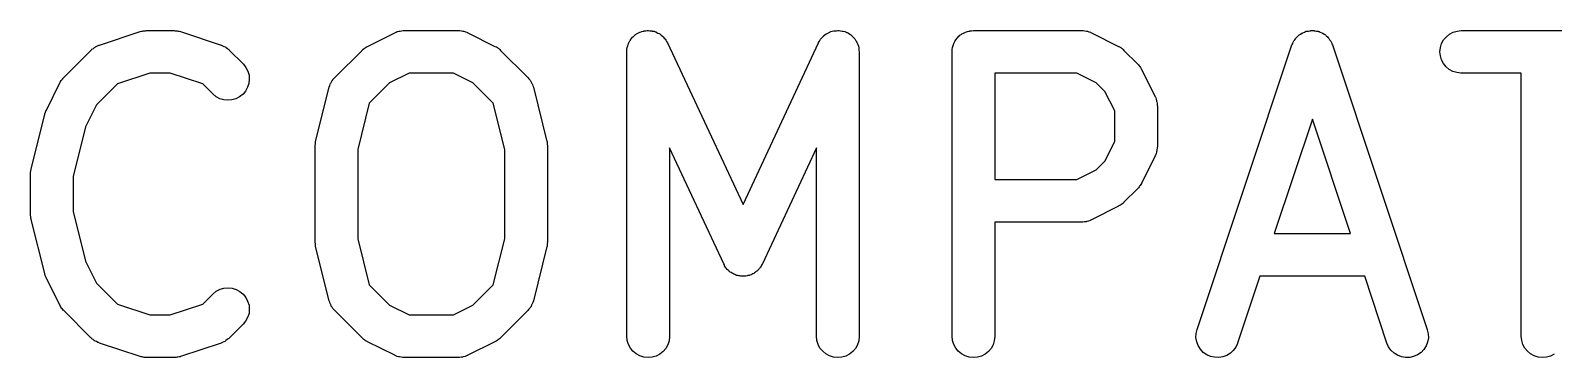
# Model space of a CAD drawing. Extents: x 107.7 to 189.7, y -115.4 to -83.3.
# Drawn here: x 125.89 to 131.24, y -114.99 to -113.84 of the extents above; entities that cross this region are included whole.
import ezdxf

# ---------------------------------------------------------------- set-up
doc = ezdxf.new("R2010")
doc.units = 0
doc.layers.add('BLACK', color=7, linetype='CONTINUOUS')

msp = doc.modelspace()

# ---------------------------------------------------------------- linework, layer by layer
at = {"layer": 'BLACK', "linetype": 'CONTINUOUS'}
for p, q in [((126.128, -113.888), (126.271, -113.84)), ((126.271, -113.84), (126.272, -113.84)), ((126.272, -113.84), (126.276, -113.839)), ((126.276, -113.839), (126.28, -113.838)), ((126.28, -113.838), (126.283, -113.837)), ((126.283, -113.837), (126.286, -113.837)), ((126.286, -113.837), (126.29, -113.837)), ((126.29, -113.837), (126.294, -113.836)), ((126.294, -113.836), (126.39, -113.836)), ((126.39, -113.836), (126.391, -113.836)), ((126.391, -113.836), (126.395, -113.837)), ((126.395, -113.837), (126.399, -113.837)), ((126.399, -113.837), (126.402, -113.837)), ((126.402, -113.837), (126.405, -113.838)), ((126.405, -113.838), (126.409, -113.839)), ((126.409, -113.839), (126.413, -113.84)), ((126.413, -113.84), (126.556, -113.888)), ((127.07, -113.892), (127.166, -113.844)), ((127.166, -113.844), (127.169, -113.843)), ((127.166, -113.844), (127.166, -113.844)), ((127.169, -113.843), (127.171, -113.842)), ((127.171, -113.842), (127.175, -113.84)), ((127.175, -113.84), (127.18, -113.839)), ((127.18, -113.839), (127.182, -113.838)), ((127.182, -113.838), (127.185, -113.838)), ((127.185, -113.838), (127.19, -113.837)), ((127.19, -113.837), (127.195, -113.836)), ((127.195, -113.836), (127.197, -113.836)), ((127.197, -113.836), (127.199, -113.836)), ((127.199, -113.836), (127.39, -113.836)), ((127.39, -113.836), (127.391, -113.836)), ((127.391, -113.836), (127.393, -113.836)), ((127.393, -113.836), (127.395, -113.836)), ((127.395, -113.836), (127.4, -113.837)), ((127.4, -113.837), (127.405, -113.838)), ((127.405, -113.838), (127.407, -113.838)), ((127.407, -113.838), (127.409, -113.839)), ((127.409, -113.839), (127.414, -113.841)), ((127.414, -113.841), (127.419, -113.842)), ((127.419, -113.842), (127.421, -113.843)), ((127.421, -113.843), (127.423, -113.844)), ((127.423, -113.844), (127.518, -113.892)), ((127.987, -113.882), (127.99, -113.877)), ((127.99, -113.877), (127.992, -113.872)), ((127.992, -113.872), (127.994, -113.87)), ((127.994, -113.869), (127.998, -113.864)), ((127.994, -113.87), (127.994, -113.869)), ((127.998, -113.864), (128.001, -113.86)), ((128.001, -113.86), (128.003, -113.859)), ((128.003, -113.859), (128.004, -113.858)), ((128.004, -113.858), (128.008, -113.854)), ((128.008, -113.854), (128.012, -113.85)), ((128.012, -113.85), (128.014, -113.849)), ((128.014, -113.849), (128.015, -113.848)), ((128.015, -113.848), (128.02, -113.846)), ((128.02, -113.846), (128.025, -113.843)), ((128.025, -113.843), (128.027, -113.842)), ((128.027, -113.842), (128.028, -113.842)), ((128.028, -113.842), (128.034, -113.84)), ((128.034, -113.84), (128.039, -113.838)), ((128.039, -113.838), (128.041, -113.838)), ((128.041, -113.838), (128.042, -113.837)), ((128.042, -113.837), (128.048, -113.837)), ((128.048, -113.837), (128.053, -113.836)), ((128.053, -113.836), (128.055, -113.836)), ((128.055, -113.836), (128.057, -113.836)), ((128.057, -113.836), (128.062, -113.837)), ((128.062, -113.837), (128.068, -113.837)), ((128.068, -113.837), (128.07, -113.837)), ((128.07, -113.837), (128.071, -113.838)), ((128.071, -113.838), (128.077, -113.839)), ((128.077, -113.839), (128.082, -113.841)), ((128.082, -113.841), (128.084, -113.841)), ((128.084, -113.841), (128.085, -113.842)), ((128.085, -113.842), (128.09, -113.845)), ((128.09, -113.845), (128.095, -113.847)), ((128.095, -113.847), (128.097, -113.848)), ((128.097, -113.848), (128.098, -113.849)), ((128.098, -113.849), (128.102, -113.853)), ((128.102, -113.853), (128.107, -113.856)), ((128.107, -113.856), (128.108, -113.857)), ((128.108, -113.857), (128.109, -113.858)), ((128.109, -113.858), (128.113, -113.863)), ((128.113, -113.863), (128.117, -113.867)), ((128.117, -113.867), (128.118, -113.868)), ((128.118, -113.868), (128.119, -113.87)), ((128.119, -113.87), (128.121, -113.875)), ((128.121, -113.875), (128.124, -113.879)), ((128.124, -113.879), (128.39, -114.448)), ((128.39, -114.448), (128.655, -113.879)), ((128.655, -113.878), (128.658, -113.874)), ((128.655, -113.879), (128.655, -113.878)), ((128.658, -113.874), (128.661, -113.869)), ((128.661, -113.869), (128.662, -113.867)), ((128.662, -113.867), (128.663, -113.866)), ((128.663, -113.866), (128.667, -113.862)), ((128.667, -113.862), (128.67, -113.858)), ((128.67, -113.858), (128.672, -113.856)), ((128.672, -113.856), (128.673, -113.855)), ((128.673, -113.855), (128.677, -113.852)), ((128.677, -113.852), (128.682, -113.848)), ((128.682, -113.848), (128.683, -113.848)), ((128.683, -113.848), (128.685, -113.847)), ((128.685, -113.847), (128.69, -113.844)), ((128.69, -113.844), (128.695, -113.842)), ((128.695, -113.842), (128.696, -113.841)), ((128.696, -113.841), (128.698, -113.84)), ((128.698, -113.84), (128.703, -113.839)), ((128.703, -113.839), (128.709, -113.837)), ((128.709, -113.837), (128.711, -113.837)), ((128.711, -113.837), (128.712, -113.837)), ((128.712, -113.837), (128.718, -113.837)), ((128.718, -113.837), (128.723, -113.836)), ((128.723, -113.836), (128.725, -113.836)), ((128.725, -113.836), (128.727, -113.836)), ((128.727, -113.836), (128.732, -113.837)), ((128.732, -113.837), (128.738, -113.838)), ((128.738, -113.838), (128.74, -113.838)), ((128.74, -113.838), (128.741, -113.838)), ((128.741, -113.838), (128.747, -113.84)), ((128.747, -113.84), (128.752, -113.842)), ((128.752, -113.842), (128.753, -113.843)), ((128.753, -113.843), (128.755, -113.843)), ((128.755, -113.843), (128.76, -113.846)), ((128.76, -113.846), (128.765, -113.849)), ((128.765, -113.849), (128.766, -113.85)), ((128.766, -113.85), (128.768, -113.851)), ((128.768, -113.851), (128.772, -113.855)), ((128.772, -113.855), (128.776, -113.858)), ((128.776, -113.858), (128.777, -113.86)), ((128.777, -113.86), (128.778, -113.861)), ((128.778, -113.861), (128.782, -113.865)), ((128.782, -113.865), (128.785, -113.87)), ((128.785, -113.87), (128.786, -113.871)), ((128.786, -113.871), (128.787, -113.873)), ((128.787, -113.873), (128.79, -113.878)), ((128.79, -113.878), (128.792, -113.883)), ((129.13, -113.882), (129.134, -113.875)), ((129.134, -113.875), (129.137, -113.869)), ((129.137, -113.869), (129.142, -113.863)), ((129.137, -113.869), (129.137, -113.869)), ((129.137, -113.869), (129.137, -113.869)), ((129.142, -113.863), (129.146, -113.858)), ((129.146, -113.858), (129.146, -113.858)), ((129.146, -113.858), (129.147, -113.858)), ((129.147, -113.858), (129.152, -113.853)), ((129.152, -113.853), (129.158, -113.849)), ((129.158, -113.848), (129.164, -113.845)), ((129.158, -113.849), (129.158, -113.848)), ((129.158, -113.849), (129.158, -113.849)), ((129.164, -113.845), (129.171, -113.842)), ((129.171, -113.842), (129.178, -113.84)), ((129.171, -113.842), (129.171, -113.842)), ((129.171, -113.842), (129.171, -113.842)), ((129.178, -113.84), (129.185, -113.838)), ((129.185, -113.838), (129.185, -113.837)), ((129.185, -113.837), (129.192, -113.837)), ((129.185, -113.838), (129.185, -113.838)), ((129.192, -113.837), (129.199, -113.836)), ((129.199, -113.836), (129.58, -113.836)), ((129.58, -113.836), (129.581, -113.836)), ((129.581, -113.836), (129.583, -113.836)), ((129.583, -113.836), (129.585, -113.836)), ((129.585, -113.836), (129.591, -113.837)), ((129.591, -113.837), (129.596, -113.838)), ((129.596, -113.838), (129.598, -113.838)), ((129.598, -113.838), (129.6, -113.839)), ((129.6, -113.839), (129.605, -113.841)), ((129.605, -113.841), (129.61, -113.842)), ((129.61, -113.842), (129.612, -113.843)), ((129.612, -113.843), (129.614, -113.844)), ((129.614, -113.844), (129.709, -113.892)), ((130.321, -113.882), (130.323, -113.877)), ((130.323, -113.877), (130.324, -113.875)), ((130.324, -113.875), (130.325, -113.873)), ((130.325, -113.873), (130.328, -113.869)), ((130.328, -113.869), (130.331, -113.865)), ((130.331, -113.865), (130.332, -113.863)), ((130.332, -113.863), (130.334, -113.861)), ((130.334, -113.861), (130.337, -113.858)), ((130.337, -113.858), (130.341, -113.854)), ((130.341, -113.854), (130.343, -113.853)), ((130.343, -113.853), (130.344, -113.851)), ((130.344, -113.851), (130.349, -113.849)), ((130.349, -113.849), (130.353, -113.846)), ((130.353, -113.846), (130.355, -113.845)), ((130.355, -113.845), (130.357, -113.844)), ((130.357, -113.844), (130.362, -113.842)), ((130.362, -113.842), (130.366, -113.84)), ((130.366, -113.84), (130.368, -113.839)), ((130.368, -113.839), (130.37, -113.839)), ((130.37, -113.839), (130.376, -113.838)), ((130.376, -113.838), (130.381, -113.837)), ((130.381, -113.837), (130.383, -113.837)), ((130.383, -113.837), (130.385, -113.836)), ((130.385, -113.836), (130.39, -113.836)), ((130.39, -113.836), (130.395, -113.836)), ((130.395, -113.836), (130.397, -113.837)), ((130.397, -113.837), (130.4, -113.837)), ((130.4, -113.837), (130.405, -113.838)), ((130.405, -113.838), (130.41, -113.839)), ((130.41, -113.839), (130.412, -113.84)), ((130.412, -113.84), (130.414, -113.84)), ((130.414, -113.84), (130.418, -113.842)), ((130.418, -113.842), (130.423, -113.844)), ((130.423, -113.844), (130.425, -113.845)), ((130.425, -113.845), (130.427, -113.846)), ((130.427, -113.846), (130.431, -113.849)), ((130.431, -113.849), (130.436, -113.852)), ((130.436, -113.852), (130.437, -113.853)), ((130.437, -113.853), (130.439, -113.855)), ((130.439, -113.855), (130.443, -113.859)), ((130.443, -113.859), (130.446, -113.862)), ((130.446, -113.862), (130.448, -113.864)), ((130.448, -113.864), (130.449, -113.865)), ((130.449, -113.865), (130.452, -113.87)), ((130.452, -113.87), (130.455, -113.874)), ((130.455, -113.874), (130.456, -113.876)), ((130.456, -113.876), (130.457, -113.878)), ((130.457, -113.878), (130.459, -113.883)), ((130.844, -113.882), (130.851, -113.869)), ((130.851, -113.869), (130.861, -113.858)), ((130.861, -113.858), (130.872, -113.849)), ((130.872, -113.849), (130.885, -113.842)), ((130.885, -113.842), (130.899, -113.838)), ((130.899, -113.838), (130.913, -113.836)), ((130.913, -113.836), (131.485, -113.836)), ((126.003, -114.001), (126.098, -113.906)), ((126.098, -113.906), (126.099, -113.905)), ((126.099, -113.905), (126.101, -113.904)), ((126.101, -113.904), (126.102, -113.902)), ((126.102, -113.902), (126.107, -113.899)), ((126.107, -113.899), (126.111, -113.896)), ((126.111, -113.896), (126.113, -113.895)), ((126.113, -113.895), (126.114, -113.894)), ((126.114, -113.894), (126.119, -113.891)), ((126.119, -113.891), (126.124, -113.889)), ((126.124, -113.889), (126.126, -113.888)), ((126.126, -113.888), (126.128, -113.888)), ((126.556, -113.888), (126.557, -113.888)), ((126.557, -113.888), (126.559, -113.889)), ((126.559, -113.889), (126.561, -113.89)), ((126.561, -113.89), (126.566, -113.892)), ((126.566, -113.892), (126.57, -113.894)), ((126.57, -113.894), (126.572, -113.895)), ((126.572, -113.895), (126.574, -113.896)), ((126.574, -113.896), (126.578, -113.9)), ((126.578, -113.9), (126.582, -113.903)), ((126.582, -113.903), (126.584, -113.904)), ((126.584, -113.904), (126.585, -113.906)), ((126.585, -113.906), (126.633, -113.953)), ((126.956, -114.001), (127.051, -113.906)), ((127.051, -113.906), (127.052, -113.905)), ((127.052, -113.905), (127.055, -113.902)), ((127.055, -113.902), (127.058, -113.899)), ((127.058, -113.899), (127.061, -113.898)), ((127.061, -113.898), (127.063, -113.896)), ((127.063, -113.896), (127.067, -113.894)), ((127.067, -113.894), (127.07, -113.892)), ((127.518, -113.892), (127.519, -113.892)), ((127.519, -113.892), (127.523, -113.894)), ((127.523, -113.894), (127.527, -113.896)), ((127.527, -113.896), (127.529, -113.898)), ((127.529, -113.898), (127.532, -113.9)), ((127.532, -113.9), (127.535, -113.903)), ((127.535, -113.903), (127.538, -113.906)), ((127.538, -113.906), (127.633, -114.001)), ((127.981, -113.91), (127.982, -113.905)), ((127.981, -113.911), (127.981, -113.91)), ((127.981, -114.911), (127.981, -113.911)), ((127.982, -113.899), (127.983, -113.897)), ((127.982, -113.905), (127.982, -113.899)), ((127.983, -113.896), (127.985, -113.89)), ((127.983, -113.897), (127.983, -113.896)), ((127.985, -113.89), (127.986, -113.885)), ((127.986, -113.885), (127.987, -113.883)), ((127.987, -113.883), (127.987, -113.882)), ((128.792, -113.883), (128.793, -113.884)), ((128.793, -113.884), (128.793, -113.886)), ((128.793, -113.886), (128.795, -113.891)), ((128.795, -113.891), (128.796, -113.897)), ((128.796, -113.897), (128.797, -113.898)), ((128.797, -113.898), (128.797, -113.9)), ((128.797, -113.9), (128.797, -113.906)), ((128.797, -113.906), (128.798, -113.911)), ((128.798, -113.911), (128.798, -114.911)), ((129.124, -113.91), (129.125, -113.903)), ((129.124, -113.911), (129.124, -113.91)), ((129.124, -114.911), (129.124, -113.911)), ((129.124, -113.911), (129.124, -113.911)), ((129.124, -113.911), (129.124, -113.911)), ((129.124, -113.911), (129.124, -113.911)), ((129.125, -113.903), (129.126, -113.896)), ((129.126, -113.896), (129.128, -113.889)), ((129.126, -113.896), (129.126, -113.896)), ((129.126, -113.896), (129.126, -113.896)), ((129.128, -113.889), (129.13, -113.882)), ((129.13, -113.882), (129.13, -113.882)), ((129.13, -113.882), (129.13, -113.882)), ((129.709, -113.892), (129.71, -113.892)), ((129.71, -113.892), (129.713, -113.894)), ((129.713, -113.894), (129.717, -113.896)), ((129.717, -113.896), (129.719, -113.898)), ((129.719, -113.898), (129.722, -113.9)), ((129.722, -113.9), (129.725, -113.903)), ((129.725, -113.903), (129.728, -113.906)), ((129.728, -113.906), (129.776, -113.953)), ((129.985, -114.887), (130.318, -113.887)), ((130.318, -113.887), (130.319, -113.886)), ((130.319, -113.886), (130.321, -113.882)), ((130.459, -113.883), (130.461, -113.887)), ((130.461, -113.887), (130.794, -114.887)), ((130.838, -113.911), (130.84, -113.896)), ((130.84, -113.925), (130.838, -113.911)), ((130.84, -113.896), (130.844, -113.882)), ((130.844, -113.939), (130.84, -113.925)), ((126.306, -113.986), (126.192, -114.024)), ((126.377, -113.986), (126.306, -113.986)), ((126.492, -114.024), (126.377, -113.986)), ((126.633, -113.953), (126.634, -113.954)), ((126.634, -113.954), (126.643, -113.966)), ((126.643, -113.966), (126.65, -113.979)), ((126.65, -113.979), (126.654, -113.993)), ((127.217, -113.986), (127.148, -114.02)), ((127.372, -113.986), (127.217, -113.986)), ((127.44, -114.02), (127.372, -113.986)), ((129.274, -113.986), (129.274, -114.36)), ((129.562, -113.986), (129.274, -113.986)), ((129.631, -114.02), (129.562, -113.986)), ((129.776, -113.953), (129.777, -113.954)), ((129.777, -113.954), (129.779, -113.957)), ((129.779, -113.957), (129.782, -113.96)), ((129.782, -113.96), (129.784, -113.963)), ((129.784, -113.963), (129.786, -113.966)), ((129.786, -113.966), (129.788, -113.969)), ((129.788, -113.969), (129.79, -113.973)), ((129.79, -113.973), (129.838, -114.068)), ((130.851, -113.952), (130.844, -113.939)), ((130.86, -113.964), (130.851, -113.952)), ((130.871, -113.973), (130.86, -113.964)), ((130.884, -113.98), (130.871, -113.973)), ((130.898, -113.984), (130.884, -113.98)), ((130.912, -113.986), (130.898, -113.984)), ((130.913, -113.986), (130.912, -113.986)), ((131.124, -113.986), (130.913, -113.986)), ((131.124, -114.911), (131.124, -113.986)), ((125.942, -114.116), (125.989, -114.02)), ((125.989, -114.02), (125.99, -114.02)), ((125.99, -114.02), (125.992, -114.016)), ((125.992, -114.016), (125.994, -114.012)), ((125.994, -114.012), (125.996, -114.01)), ((125.996, -114.01), (125.998, -114.007)), ((125.998, -114.007), (126.001, -114.004)), ((126.001, -114.004), (126.003, -114.001)), ((126.192, -114.024), (126.118, -114.098)), ((126.527, -114.059), (126.492, -114.024)), ((126.649, -114.036), (126.642, -114.049)), ((126.653, -114.022), (126.649, -114.036)), ((126.655, -114.007), (126.653, -114.022)), ((126.654, -113.993), (126.655, -114.007)), ((126.888, -114.226), (126.936, -114.036)), ((126.936, -114.035), (126.938, -114.03)), ((126.936, -114.036), (126.936, -114.035)), ((126.938, -114.03), (126.939, -114.025)), ((126.939, -114.025), (126.94, -114.023)), ((126.94, -114.023), (126.941, -114.021)), ((126.941, -114.021), (126.944, -114.017)), ((126.944, -114.017), (126.946, -114.012)), ((126.946, -114.012), (126.948, -114.011)), ((126.948, -114.011), (126.949, -114.009)), ((126.949, -114.009), (126.952, -114.005)), ((126.952, -114.005), (126.956, -114.001)), ((127.148, -114.02), (127.076, -114.092)), ((127.512, -114.092), (127.44, -114.02)), ((127.633, -114.001), (127.634, -114.002)), ((127.634, -114.002), (127.637, -114.006)), ((127.637, -114.006), (127.64, -114.009)), ((127.64, -114.009), (127.642, -114.011)), ((127.642, -114.011), (127.643, -114.013)), ((127.643, -114.013), (127.645, -114.018)), ((127.645, -114.018), (127.648, -114.022)), ((127.648, -114.022), (127.649, -114.024)), ((127.649, -114.024), (127.65, -114.026)), ((127.65, -114.026), (127.651, -114.031)), ((127.651, -114.031), (127.653, -114.036)), ((127.653, -114.036), (127.7, -114.226)), ((129.661, -114.051), (129.631, -114.02)), ((126.538, -114.069), (126.527, -114.059)), ((126.551, -114.076), (126.538, -114.069)), ((126.565, -114.08), (126.551, -114.076)), ((126.58, -114.081), (126.565, -114.08)), ((126.594, -114.08), (126.58, -114.081)), ((126.608, -114.076), (126.594, -114.08)), ((126.621, -114.069), (126.608, -114.076)), ((126.633, -114.06), (126.621, -114.069)), ((126.642, -114.049), (126.633, -114.06)), ((127.076, -114.092), (127.036, -114.254)), ((127.553, -114.254), (127.512, -114.092)), ((129.696, -114.119), (129.661, -114.051)), ((129.838, -114.068), (129.838, -114.069)), ((129.838, -114.069), (129.839, -114.071)), ((129.839, -114.071), (129.84, -114.073)), ((129.84, -114.073), (129.841, -114.078)), ((129.841, -114.078), (129.843, -114.083)), ((129.843, -114.083), (129.843, -114.085)), ((129.843, -114.085), (129.844, -114.087)), ((129.844, -114.087), (129.845, -114.092)), ((129.845, -114.092), (129.845, -114.097)), ((125.888, -114.322), (125.936, -114.131)), ((125.936, -114.129), (125.939, -114.123)), ((125.936, -114.13), (125.936, -114.129)), ((125.936, -114.131), (125.936, -114.13)), ((125.936, -114.13), (125.936, -114.13)), ((125.939, -114.123), (125.941, -114.116)), ((125.941, -114.116), (125.941, -114.116)), ((125.941, -114.116), (125.942, -114.116)), ((126.118, -114.098), (126.079, -114.175)), ((129.696, -114.227), (129.696, -114.119)), ((129.845, -114.097), (129.845, -114.099)), ((129.845, -114.099), (129.846, -114.102)), ((129.846, -114.102), (129.846, -114.244)), ((126.079, -114.175), (126.036, -114.349)), ((130.39, -114.148), (130.256, -114.55)), ((130.524, -114.55), (130.39, -114.148)), ((126.886, -114.241), (126.887, -114.235)), ((126.886, -114.242), (126.886, -114.241)), ((126.886, -114.243), (126.886, -114.242)), ((126.886, -114.244), (126.886, -114.243)), ((126.886, -114.578), (126.886, -114.244)), ((126.887, -114.235), (126.888, -114.229)), ((126.888, -114.228), (126.888, -114.226)), ((126.888, -114.229), (126.888, -114.228)), ((127.036, -114.254), (127.036, -114.569)), ((127.553, -114.569), (127.553, -114.254)), ((127.7, -114.226), (127.701, -114.227)), ((127.701, -114.227), (127.701, -114.229)), ((127.701, -114.229), (127.701, -114.23)), ((127.701, -114.23), (127.702, -114.236)), ((127.702, -114.236), (127.703, -114.242)), ((127.703, -114.242), (127.703, -114.243)), ((127.703, -114.243), (127.703, -114.244)), ((127.703, -114.244), (127.703, -114.578)), ((128.322, -114.657), (128.131, -114.249)), ((128.131, -114.249), (128.131, -114.911)), ((128.648, -114.249), (128.458, -114.657)), ((128.648, -114.911), (128.648, -114.249)), ((129.661, -114.295), (129.696, -114.227)), ((129.845, -114.25), (129.844, -114.255)), ((129.846, -114.246), (129.845, -114.248)), ((129.845, -114.248), (129.845, -114.25)), ((129.846, -114.244), (129.846, -114.246)), ((129.631, -114.326), (129.661, -114.295)), ((129.838, -114.278), (129.79, -114.373)), ((129.839, -114.274), (129.838, -114.276)), ((129.838, -114.276), (129.838, -114.278)), ((129.841, -114.269), (129.839, -114.274)), ((129.843, -114.264), (129.841, -114.269)), ((129.844, -114.26), (129.843, -114.262)), ((129.843, -114.262), (129.843, -114.264)), ((129.844, -114.255), (129.844, -114.26)), ((125.886, -114.336), (125.887, -114.33)), ((125.886, -114.337), (125.886, -114.336)), ((125.886, -114.339), (125.886, -114.337)), ((125.886, -114.34), (125.886, -114.339)), ((125.886, -114.483), (125.886, -114.34)), ((125.887, -114.33), (125.888, -114.324)), ((125.888, -114.323), (125.888, -114.322)), ((125.888, -114.324), (125.888, -114.323)), ((126.036, -114.349), (126.036, -114.473)), ((129.274, -114.36), (129.562, -114.36)), ((129.562, -114.36), (129.631, -114.326)), ((129.776, -114.393), (129.728, -114.44)), ((129.779, -114.389), (129.776, -114.393)), ((129.782, -114.386), (129.779, -114.389)), ((129.783, -114.384), (129.782, -114.386)), ((129.785, -114.381), (129.783, -114.384)), ((129.787, -114.378), (129.785, -114.381)), ((129.79, -114.374), (129.787, -114.378)), ((129.79, -114.373), (129.79, -114.374)), ((129.709, -114.454), (129.614, -114.502)), ((129.712, -114.452), (129.709, -114.454)), ((129.716, -114.45), (129.712, -114.452)), ((129.719, -114.448), (129.716, -114.45)), ((129.721, -114.447), (129.719, -114.448)), ((129.724, -114.444), (129.721, -114.447)), ((129.728, -114.441), (129.724, -114.444)), ((129.728, -114.44), (129.728, -114.441)), ((125.886, -114.484), (125.886, -114.483)), ((125.886, -114.485), (125.886, -114.484)), ((125.887, -114.491), (125.886, -114.485)), ((125.887, -114.497), (125.887, -114.491)), ((125.888, -114.498), (125.887, -114.497)), ((125.888, -114.5), (125.888, -114.498)), ((125.888, -114.501), (125.888, -114.5)), ((125.936, -114.691), (125.888, -114.501)), ((126.036, -114.473), (126.079, -114.647)), ((129.58, -114.51), (129.274, -114.51)), ((129.274, -114.51), (129.274, -114.911)), ((129.582, -114.51), (129.58, -114.51)), ((129.584, -114.51), (129.582, -114.51)), ((129.589, -114.509), (129.584, -114.51)), ((129.595, -114.509), (129.589, -114.509)), ((129.597, -114.508), (129.595, -114.509)), ((129.599, -114.508), (129.597, -114.508)), ((129.604, -114.506), (129.599, -114.508)), ((129.609, -114.504), (129.604, -114.506)), ((129.611, -114.503), (129.609, -114.504)), ((129.613, -114.502), (129.611, -114.503)), ((129.614, -114.502), (129.613, -114.502)), ((127.036, -114.569), (127.076, -114.73)), ((127.512, -114.73), (127.553, -114.569)), ((130.256, -114.55), (130.524, -114.55)), ((126.886, -114.579), (126.886, -114.578)), ((126.886, -114.58), (126.886, -114.579)), ((126.887, -114.586), (126.886, -114.58)), ((126.887, -114.592), (126.887, -114.586)), ((126.888, -114.594), (126.887, -114.592)), ((126.888, -114.595), (126.888, -114.594)), ((126.888, -114.596), (126.888, -114.595)), ((126.936, -114.786), (126.888, -114.596)), ((127.7, -114.596), (127.653, -114.786)), ((127.701, -114.595), (127.7, -114.596)), ((127.702, -114.587), (127.701, -114.593)), ((127.701, -114.593), (127.701, -114.595)), ((127.703, -114.579), (127.702, -114.58)), ((127.702, -114.58), (127.703, -114.582)), ((127.703, -114.582), (127.702, -114.587)), ((127.703, -114.578), (127.703, -114.579)), ((126.079, -114.647), (126.118, -114.724)), ((128.324, -114.66), (128.322, -114.657)), ((128.325, -114.664), (128.324, -114.66)), ((128.327, -114.667), (128.325, -114.664)), ((128.329, -114.67), (128.327, -114.667)), ((128.332, -114.673), (128.329, -114.67)), ((128.334, -114.676), (128.332, -114.673)), ((128.337, -114.678), (128.334, -114.676)), ((128.339, -114.681), (128.337, -114.678)), ((128.342, -114.683), (128.339, -114.681)), ((128.44, -114.681), (128.436, -114.684)), ((128.442, -114.679), (128.44, -114.681)), ((128.444, -114.677), (128.442, -114.679)), ((128.447, -114.673), (128.444, -114.677)), ((128.449, -114.671), (128.447, -114.673)), ((128.451, -114.668), (128.449, -114.671)), ((128.453, -114.665), (128.451, -114.668)), ((128.455, -114.661), (128.453, -114.665)), ((128.457, -114.658), (128.455, -114.661)), ((128.458, -114.657), (128.457, -114.658)), ((125.936, -114.692), (125.936, -114.691)), ((125.938, -114.698), (125.936, -114.692)), ((125.936, -114.692), (125.936, -114.692)), ((125.941, -114.705), (125.938, -114.698)), ((125.941, -114.706), (125.941, -114.705)), ((125.941, -114.705), (125.941, -114.705)), ((125.942, -114.707), (125.941, -114.706)), ((125.989, -114.802), (125.942, -114.707)), ((126.118, -114.724), (126.192, -114.798)), ((127.076, -114.73), (127.148, -114.802)), ((127.44, -114.802), (127.512, -114.73)), ((128.345, -114.686), (128.342, -114.683)), ((128.348, -114.687), (128.345, -114.686)), ((128.351, -114.689), (128.348, -114.687)), ((128.354, -114.691), (128.351, -114.689)), ((128.357, -114.693), (128.354, -114.691)), ((128.361, -114.694), (128.357, -114.693)), ((128.364, -114.696), (128.361, -114.694)), ((128.367, -114.697), (128.364, -114.696)), ((128.371, -114.698), (128.367, -114.697)), ((128.375, -114.699), (128.371, -114.698)), ((128.378, -114.699), (128.375, -114.699)), ((128.382, -114.7), (128.378, -114.699)), ((128.386, -114.7), (128.382, -114.7)), ((128.389, -114.7), (128.386, -114.7)), ((128.392, -114.7), (128.389, -114.7)), ((128.396, -114.7), (128.392, -114.7)), ((128.4, -114.7), (128.396, -114.7)), ((128.404, -114.699), (128.4, -114.7)), ((128.407, -114.698), (128.404, -114.699)), ((128.411, -114.697), (128.407, -114.698)), ((128.414, -114.696), (128.411, -114.697)), ((128.418, -114.695), (128.414, -114.696)), ((128.421, -114.694), (128.418, -114.695)), ((128.424, -114.692), (128.421, -114.694)), ((128.428, -114.69), (128.424, -114.692)), ((128.43, -114.688), (128.428, -114.69)), ((128.433, -114.686), (128.43, -114.688)), ((128.436, -114.684), (128.433, -114.686)), ((130.206, -114.7), (130.127, -114.935)), ((130.574, -114.7), (130.206, -114.7)), ((130.652, -114.935), (130.574, -114.7)), ((126.492, -114.798), (126.527, -114.763)), ((126.527, -114.763), (126.528, -114.762)), ((126.528, -114.762), (126.539, -114.753)), ((126.539, -114.753), (126.552, -114.746)), ((126.552, -114.746), (126.566, -114.742)), ((126.566, -114.742), (126.581, -114.741)), ((126.581, -114.741), (126.595, -114.742)), ((126.595, -114.742), (126.609, -114.747)), ((126.609, -114.747), (126.622, -114.754)), ((126.622, -114.754), (126.633, -114.763)), ((126.633, -114.763), (126.643, -114.775)), ((126.643, -114.775), (126.649, -114.788)), ((126.649, -114.788), (126.654, -114.802)), ((126.938, -114.791), (126.936, -114.786)), ((127.653, -114.787), (127.651, -114.792)), ((127.653, -114.786), (127.653, -114.787)), ((125.991, -114.805), (125.989, -114.802)), ((125.993, -114.809), (125.991, -114.805)), ((125.995, -114.812), (125.993, -114.809)), ((125.997, -114.814), (125.995, -114.812)), ((126, -114.817), (125.997, -114.814)), ((126.002, -114.821), (126, -114.817)), ((126.003, -114.821), (126.002, -114.821)), ((126.098, -114.917), (126.003, -114.821)), ((126.192, -114.798), (126.306, -114.836)), ((126.306, -114.836), (126.377, -114.836)), ((126.377, -114.836), (126.492, -114.798)), ((126.654, -114.831), (126.649, -114.845)), ((126.654, -114.802), (126.655, -114.816)), ((126.655, -114.816), (126.654, -114.831)), ((126.939, -114.796), (126.938, -114.791)), ((126.94, -114.798), (126.939, -114.796)), ((126.941, -114.8), (126.94, -114.798)), ((126.943, -114.805), (126.941, -114.8)), ((126.946, -114.809), (126.943, -114.805)), ((126.947, -114.811), (126.946, -114.809)), ((126.948, -114.813), (126.947, -114.811)), ((126.952, -114.817), (126.948, -114.813)), ((126.955, -114.821), (126.952, -114.817)), ((126.956, -114.821), (126.955, -114.821)), ((127.051, -114.917), (126.956, -114.821)), ((127.148, -114.802), (127.217, -114.836)), ((127.217, -114.836), (127.372, -114.836)), ((127.372, -114.836), (127.44, -114.802)), ((127.633, -114.821), (127.538, -114.917)), ((127.636, -114.817), (127.633, -114.821)), ((127.64, -114.814), (127.636, -114.817)), ((127.641, -114.812), (127.64, -114.814)), ((127.642, -114.81), (127.641, -114.812)), ((127.645, -114.806), (127.642, -114.81)), ((127.647, -114.801), (127.645, -114.806)), ((127.648, -114.799), (127.647, -114.801)), ((127.649, -114.797), (127.648, -114.799)), ((127.651, -114.792), (127.649, -114.797)), ((126.633, -114.869), (126.585, -114.917)), ((126.642, -114.858), (126.633, -114.869)), ((126.649, -114.845), (126.642, -114.858)), ((129.982, -114.902), (129.985, -114.887)), ((130.794, -114.887), (130.794, -114.888)), ((130.794, -114.888), (130.797, -114.903)), ((126.1, -114.918), (126.098, -114.917)), ((126.102, -114.92), (126.1, -114.918)), ((126.106, -114.923), (126.102, -114.92)), ((126.11, -114.926), (126.106, -114.923)), ((126.112, -114.927), (126.11, -114.926)), ((126.113, -114.928), (126.112, -114.927)), ((126.118, -114.93), (126.113, -114.928)), ((126.123, -114.933), (126.118, -114.93)), ((126.125, -114.933), (126.123, -114.933)), ((126.127, -114.934), (126.125, -114.933)), ((126.128, -114.935), (126.127, -114.934)), ((126.271, -114.982), (126.128, -114.935)), ((126.556, -114.935), (126.413, -114.982)), ((126.558, -114.934), (126.556, -114.935)), ((126.56, -114.933), (126.558, -114.934)), ((126.565, -114.931), (126.56, -114.933)), ((126.57, -114.929), (126.565, -114.931)), ((126.571, -114.927), (126.57, -114.929)), ((126.573, -114.926), (126.571, -114.927)), ((126.577, -114.923), (126.573, -114.926)), ((126.581, -114.92), (126.577, -114.923)), ((126.583, -114.919), (126.581, -114.92)), ((126.585, -114.917), (126.583, -114.919)), ((126.585, -114.917), (126.585, -114.917)), ((127.054, -114.919), (127.051, -114.917)), ((127.057, -114.922), (127.054, -114.919)), ((127.06, -114.924), (127.057, -114.922)), ((127.062, -114.926), (127.06, -114.924)), ((127.066, -114.928), (127.062, -114.926)), ((127.069, -114.93), (127.066, -114.928)), ((127.07, -114.931), (127.069, -114.93)), ((127.166, -114.978), (127.07, -114.931)), ((127.518, -114.931), (127.423, -114.978)), ((127.522, -114.928), (127.518, -114.931)), ((127.526, -114.926), (127.522, -114.928)), ((127.528, -114.924), (127.526, -114.926)), ((127.531, -114.923), (127.528, -114.924)), ((127.534, -114.92), (127.531, -114.923)), ((127.537, -114.917), (127.534, -114.92)), ((127.538, -114.917), (127.537, -114.917)), ((127.983, -114.926), (127.981, -114.911)), ((127.987, -114.94), (127.983, -114.926)), ((127.994, -114.953), (127.987, -114.94)), ((128.125, -114.941), (128.118, -114.954)), ((128.13, -114.927), (128.125, -114.941)), ((128.131, -114.912), (128.13, -114.927)), ((128.131, -114.911), (128.131, -114.912)), ((128.649, -114.926), (128.648, -114.911)), ((128.654, -114.94), (128.649, -114.926)), ((128.66, -114.953), (128.654, -114.94)), ((128.792, -114.941), (128.785, -114.954)), ((128.796, -114.927), (128.792, -114.941)), ((128.798, -114.912), (128.796, -114.927)), ((128.798, -114.911), (128.798, -114.912)), ((129.126, -114.926), (129.124, -114.911)), ((129.13, -114.94), (129.126, -114.926)), ((129.137, -114.953), (129.13, -114.94)), ((129.268, -114.941), (129.261, -114.954)), ((129.272, -114.927), (129.268, -114.941)), ((129.274, -114.912), (129.272, -114.927)), ((129.274, -114.911), (129.274, -114.912)), ((129.981, -114.916), (129.982, -114.902)), ((129.984, -114.931), (129.981, -114.916)), ((129.989, -114.944), (129.984, -114.931)), ((129.997, -114.957), (129.989, -114.944)), ((130.121, -114.949), (130.112, -114.961)), ((130.127, -114.936), (130.121, -114.949)), ((130.127, -114.935), (130.127, -114.936)), ((130.658, -114.948), (130.652, -114.935)), ((130.666, -114.96), (130.658, -114.948)), ((130.79, -114.945), (130.782, -114.958)), ((130.795, -114.932), (130.79, -114.945)), ((130.798, -114.917), (130.795, -114.932)), ((130.797, -114.903), (130.798, -114.917)), ((131.126, -114.926), (131.124, -114.911)), ((131.13, -114.94), (131.126, -114.926)), ((131.137, -114.953), (131.13, -114.94)), ((126.275, -114.983), (126.271, -114.982)), ((126.279, -114.984), (126.275, -114.983)), ((126.282, -114.985), (126.279, -114.984)), ((126.285, -114.986), (126.282, -114.985)), ((126.289, -114.986), (126.285, -114.986)), ((126.293, -114.986), (126.289, -114.986)), ((126.294, -114.986), (126.293, -114.986)), ((126.39, -114.986), (126.294, -114.986)), ((126.394, -114.986), (126.39, -114.986)), ((126.398, -114.986), (126.394, -114.986)), ((126.401, -114.985), (126.398, -114.986)), ((126.404, -114.985), (126.401, -114.985)), ((126.408, -114.983), (126.404, -114.985)), ((126.412, -114.983), (126.408, -114.983)), ((126.413, -114.982), (126.412, -114.983)), ((127.168, -114.979), (127.166, -114.978)), ((127.17, -114.98), (127.168, -114.979)), ((127.174, -114.982), (127.17, -114.98)), ((127.179, -114.983), (127.174, -114.982)), ((127.181, -114.984), (127.179, -114.983)), ((127.183, -114.984), (127.181, -114.984)), ((127.189, -114.985), (127.183, -114.984)), ((127.194, -114.986), (127.189, -114.985)), ((127.196, -114.986), (127.194, -114.986)), ((127.198, -114.986), (127.196, -114.986)), ((127.199, -114.986), (127.198, -114.986)), ((127.39, -114.986), (127.199, -114.986)), ((127.392, -114.986), (127.39, -114.986)), ((127.394, -114.986), (127.392, -114.986)), ((127.399, -114.985), (127.394, -114.986)), ((127.404, -114.985), (127.399, -114.985)), ((127.406, -114.984), (127.404, -114.985)), ((127.408, -114.984), (127.406, -114.984)), ((127.413, -114.982), (127.408, -114.984)), ((127.418, -114.98), (127.413, -114.982)), ((127.42, -114.979), (127.418, -114.98)), ((127.422, -114.979), (127.42, -114.979)), ((127.423, -114.978), (127.422, -114.979)), ((128.003, -114.964), (127.994, -114.953)), ((128.014, -114.973), (128.003, -114.964)), ((128.027, -114.98), (128.014, -114.973)), ((128.041, -114.985), (128.027, -114.98)), ((128.056, -114.986), (128.041, -114.985)), ((128.07, -114.985), (128.056, -114.986)), ((128.084, -114.981), (128.07, -114.985)), ((128.097, -114.974), (128.084, -114.981)), ((128.109, -114.965), (128.097, -114.974)), ((128.118, -114.954), (128.109, -114.965)), ((128.67, -114.964), (128.66, -114.953)), ((128.681, -114.973), (128.67, -114.964)), ((128.694, -114.98), (128.681, -114.973)), ((128.708, -114.985), (128.694, -114.98)), ((128.722, -114.986), (128.708, -114.985)), ((128.737, -114.985), (128.722, -114.986)), ((128.751, -114.981), (128.737, -114.985)), ((128.764, -114.974), (128.751, -114.981)), ((128.775, -114.965), (128.764, -114.974)), ((128.785, -114.954), (128.775, -114.965)), ((129.146, -114.964), (129.137, -114.953)), ((129.157, -114.973), (129.146, -114.964)), ((129.17, -114.98), (129.157, -114.973)), ((129.184, -114.985), (129.17, -114.98)), ((129.199, -114.986), (129.184, -114.985)), ((129.213, -114.985), (129.199, -114.986)), ((129.227, -114.981), (129.213, -114.985)), ((129.24, -114.974), (129.227, -114.981)), ((129.252, -114.965), (129.24, -114.974)), ((129.261, -114.954), (129.252, -114.965)), ((130.007, -114.968), (129.997, -114.957)), ((130.019, -114.976), (130.007, -114.968)), ((130.032, -114.982), (130.019, -114.976)), ((130.046, -114.985), (130.032, -114.982)), ((130.061, -114.986), (130.046, -114.985)), ((130.075, -114.984), (130.061, -114.986)), ((130.089, -114.979), (130.075, -114.984)), ((130.102, -114.971), (130.089, -114.979)), ((130.112, -114.961), (130.102, -114.971)), ((130.677, -114.97), (130.666, -114.96)), ((130.689, -114.978), (130.677, -114.97)), ((130.703, -114.983), (130.689, -114.978)), ((130.717, -114.986), (130.703, -114.983)), ((130.732, -114.986), (130.717, -114.986)), ((130.746, -114.982), (130.732, -114.986)), ((130.76, -114.977), (130.746, -114.982)), ((130.772, -114.968), (130.76, -114.977)), ((130.782, -114.958), (130.772, -114.968)), ((131.146, -114.964), (131.137, -114.953)), ((131.157, -114.973), (131.146, -114.964)), ((131.17, -114.98), (131.157, -114.973)), ((131.184, -114.985), (131.17, -114.98)), ((131.199, -114.986), (131.184, -114.985)), ((131.213, -114.985), (131.199, -114.986)), ((131.227, -114.981), (131.213, -114.985)), ((131.24, -114.974), (131.227, -114.981))]:
    msp.add_line(p, q, dxfattribs=at)

doc.saveas('drawing.dxf')
